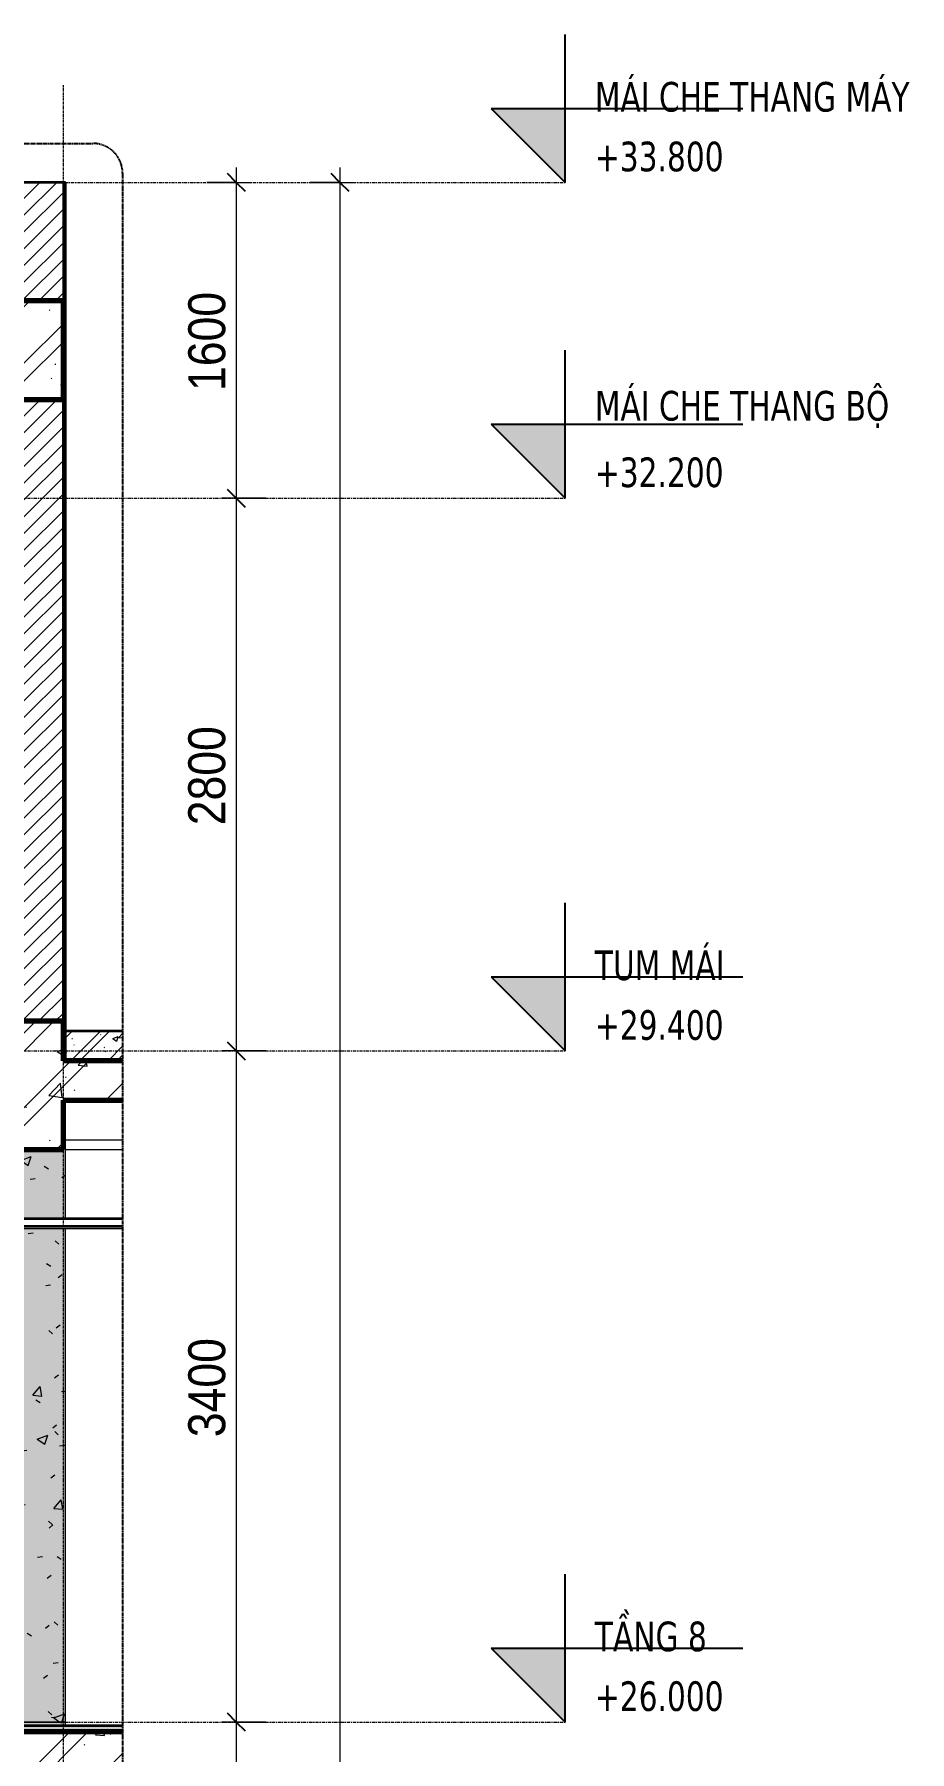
# Model space of a CAD drawing. Header units: millimetres. Extents: x 75015 to 108159, y -6470 to 34550.
# Drawn here: x 97636 to 102073, y 25850 to 34550 of the extents above; entities that cross this region are included whole.
import ezdxf

# ---------------------------------------------------------------- set-up
doc = ezdxf.new("R2010")
doc.units = ezdxf.units.MM
for name, pattern in [('Centre', [31.75, 6.35, -4.7625, 15.875, -4.7625]), ('Grid Line', [22.225, 12.7, -3.175, 3.175, -3.175]), ('Hidden', [7.14375, 4.7625, -2.38125])]:
    doc.linetypes.add(name, pattern=pattern)
for name, color, linetype, lineweight in [('0-2', 50, 'Continuous', 5), ('A-ANNO-DIMS', 211, 'Continuous', 9), ('A-ANNO-DIMS-75', 211, 'Continuous', 9), ('A-CLNG-1', 250, 'Continuous', 35), ('A-CLNG-FNSH-1', 7, 'Continuous', 18), ('A-CLNG-PATT-3', 13, 'Continuous', 18), ('A-DETL-GENF', 92, 'Continuous', 18), ('A-DETL-GENF-1', 9, 'Continuous', 18), ('A-DETL-GENF-3', 92, 'Hidden', 25), ('A-DETL-WIDE', 214, 'Continuous', 70), ('A-FLOR-FNSH-1', 250, 'Continuous', 35), ('A-FLOR-LEVL', 51, 'Continuous', 9), ('A-FLOR-LEVL-1', 51, 'Continuous', 25), ('A-FLOR-LEVL-2', 51, 'Centre', 9), ('A-FLOR-PATT-3', 8, 'Continuous', 18), ('A-WALL-1', 250, 'Continuous', 35), ('A-WALL-PATT-4', 111, 'Continuous', 18), ('I-WALL', 2, 'Continuous', 18), ('S-BEAM-2', 7, 'Continuous', 18), ('S-GRID-1', 1, 'Grid Line', 9)]:
    doc.layers.add(name, color=color, linetype=linetype, lineweight=lineweight)
doc.styles.add('Tahoma_B', font='tahomabd.ttf', dxfattribs={"width": 0.85, "height": 150})
doc.styles.add('UTM Avo', font='', dxfattribs={"width": 0.9, "height": 187.5})
doc.styles.get('UTM Avo').set_extended_font_data('UTM Avo')
doc.dimstyles.new('1_Dim_chi_tiet_2_5', dxfattribs={"dimscale": 304.8, "dimtxt": 187.368928, "dimasz": 0.295276, "dimexe": 0.246063, "dimexo": 0.0625, "dimgap": 0.024606, "dimtad": 1, "dimdec": 0, "dimrnd": 5, "dimzin": 0, "dimdsep": 46, "dimtxsty": 'UTM Avo', "dimblk1": 'OBLIQUE', "dimblk2": 'OBLIQUE', "dimsah": 1, "dimcen": 0.09, "dimdle": 0.246063, "dimazin": 0, "dimtfac": 1, "dimtdec": 4, "dimtix": 1, "dimtmove": 0, "dimatfit": 3, "dimfxl": 0.492126, "dimfxlon": 1, "dimtvp": 1, "dimtolj": 1, "dimtzin": 0, "dimarcsym": 2})
pattern_1 = [(50, (97890.68, 0), (273.276, -23.909), [28.575, -314.325]), (355, (97890.68, 0), (-52.8646, 286.585), [22.86, -251.46]), (100.451, (97913.45, -2), (220.4138, 262.6745), [24.285, -267.135]), (46.184, (97890.68, 76.2), (406.6187, -63.0646), [42.862, -471.487]), (96.636, (97924.56, 70.94), (356.104, 371.1414), [36.428, -400.703]), (351.184, (97890.7, 76.2), (356.1075, 371.138), [34.29, -377.19]), (21, (97928.78, 57.15), (227.4212, -153.3982), [28.575, -314.325]), (326, (97928.78, 57.15), (92.7027, 276.2822), [22.86, -251.46]), (71.451, (97947.73, 44.37), (320.1254, 122.8816), [24.285, -267.135]), (37.5, (97890.68, 0), (4.6325, 126.8326), [2.515, -245.897, 2.515, -252.755, -252.412]), (37.5, (97890.68, 0), (4.6325, 126.8326), [-503.682, 2.515, -249.898]), (7.5, (97890.68, 0), (100.22916, 150.2711), [2.515, -143.027, 2.515, -240.182, -96.202]), (7.5, (97890.68, 0), (100.22916, 150.2711), [-388.239, 2.515, -93.688]), (327.5, (97805.72, 0), (203.38684, -8.5935), [2.515, -92.735, 2.515, -294.665, -394.335]), (327.5, (97805.72, 0), (203.38684, -8.5935), [-392.43, 2.515, -391.82]), (317.5, (97767.62, 0), (222.1944, 38.1398), [2.515, -121.31, 2.515, -194.843, -280.035]), (317.5, (97767.62, 0), (222.1944, 38.1398), [-321.183, 2.515, -277.52]), (45, (97890.68, 0), (-94.2927, 94.2927), []), (45, (97890.68, 142.88), (-94.2927, 94.2927), [])]
pattern_2 = [(45, (97890.68, 0), (-42.42641, 42.42641), [])]
pattern_3 = [(50, (97890.7, 0), (546.5526, -47.8174), [57.15, -628.65]), (355, (97890.7, 0), (-105.728, 573.17), [45.72, -502.92]), (100.451, (97936.2, -4), (440.8275, 525.35), [48.57, -534.27]), (46.184, (97890.7, 152.4), (813.237, -126.128), [85.725, -942.975]), (96.636, (97958.45, 141.9), (712.207, 742.283), [72.855, -801.405]), (351.184, (97890.7, 152.4), (712.215, 742.276), [68.58, -754.38]), (21, (97966.9, 114.3), (454.8433, -306.796), [57.15, -628.65]), (326, (97966.9, 114.3), (185.406, 552.564), [45.72, -502.92]), (71.451, (98004.8, 88.73), (640.251, 245.764), [48.57, -534.27]), (37.5, (97890.68, 0), (9.2664, 253.665), [25.146, -471.678, 25.146, -485.394, -504.825]), (37.5, (97890.68, 0), (9.2664, 253.665), [-1007.364, 25.146, -479.679]), (7.5, (97890.68, 0), (200.4594, 300.5414), [25.146, -265.938, 25.146, -460.248, -192.405]), (7.5, (97890.68, 0), (200.4594, 300.5414), [-776.478, 25.146, -167.259]), (327.5, (97720.75, 0), (406.7728, -17.1864), [25.146, -165.354, 25.146, -569.214, -788.67]), (327.5, (97720.75, 0), (406.7728, -17.1864), [-784.86, 25.146, -763.524]), (317.5, (97644.55, 0), (444.388, 76.2803), [25.146, -222.504, 25.146, -369.57, -560.07]), (317.5, (97644.55, 0), (444.388, 76.2803), [-642.366, 25.146, -534.924])]
pattern_4 = [(37.5, (97890.68, 0), (-2.40047, 73.41204), [2.515, -55.397, 2.515, -62.255, -61.912]), (37.5, (97890.68, 0), (-2.40047, 73.41204), [-122.682, 2.515, -59.398]), (7.5, (97890.68, 0), (67.42816, 107.52402), [2.515, -28.727, 2.515, -49.682, -20.002]), (7.5, (97890.68, 0), (67.42816, 107.52402), [-83.439, 2.515, -17.488]), (327.5, (97843.816, 0), (118.6493, 0.21553), [2.515, -16.535, 2.515, -66.065, -89.535]), (327.5, (97843.816, 0), (118.6493, 0.21553), [-87.63, 2.515, -87.02]), (317.5, (97843.82, 0), (114.5339, 33.43928), [2.515, -7.01, 2.515, -42.443, -51.435]), (317.5, (97843.82, 0), (114.5339, 33.43928), [-54.483, 2.515, -48.92])]
pattern_5 = [(50, (97890.7, 0), (546.5526, -47.8174), [57.15, -628.65]), (355, (97890.7, 0), (-105.728, 573.17), [45.72, -502.92]), (100.451, (97936.2, -4), (440.8275, 525.35), [48.57, -534.27]), (46.184, (97890.7, 152.4), (813.237, -126.128), [85.725, -942.975]), (96.636, (97958.45, 141.9), (712.207, 742.283), [72.855, -801.405]), (351.184, (97890.7, 152.4), (712.215, 742.276), [68.58, -754.38]), (21, (97966.9, 114.3), (454.8433, -306.796), [57.15, -628.65]), (326, (97966.9, 114.3), (185.406, 552.564), [45.72, -502.92]), (71.451, (98004.8, 88.73), (640.251, 245.764), [48.57, -534.27]), (37.5, (97890.68, 0), (9.2664, 253.665), [5.029, -491.795, 5.029, -505.511, -504.825]), (37.5, (97890.68, 0), (9.2664, 253.665), [-1007.364, 5.029, -499.796]), (7.5, (97890.68, 0), (200.4594, 300.5414), [5.029, -286.055, 5.029, -480.365, -192.405]), (7.5, (97890.68, 0), (200.4594, 300.5414), [-776.478, 5.029, -187.376]), (327.5, (97720.75, 0), (406.7728, -17.1864), [5.029, -185.471, 5.029, -589.331, -788.67]), (327.5, (97720.75, 0), (406.7728, -17.1864), [-784.86, 5.029, -783.641]), (317.5, (97644.55, 0), (444.388, 76.2803), [5.029, -242.621, 5.029, -389.687, -560.07]), (317.5, (97644.55, 0), (444.388, 76.2803), [-642.366, 5.029, -555.041]), (45, (97890.68, 0), (-188.5854, 188.5854), []), (45, (97890.68, 285.75), (-188.5854, 188.5854), [])]

# ---------------------------------------------------------------- blocks, each defined once
blk = doc.blocks.new('NCV_TKTC_KET CAU_rvt-2-TKCS_THANG MÁY TM2 - MẶT ĐỨNG')
at = {"layer": 'S-BEAM-2'}
for p, q in [((33547.4, 28950), (33836.9, 28950)), ((33547.4, 28900), (33836.9, 28900))]:
    blk.add_line(p, q, dxfattribs=at)
blk = doc.blocks.new('BORDER VIEW - BORDER VIEW-3767717-TKCS_THANG MÁY TM2 - MẶT ĐỨNG')
at = {"layer": 'A-DETL-GENF-3'}
for p, q in [((26486.9, 33997.2), (33686.9, 33997.2)), ((33836.9, 33847.2), (33836.9, -4250))]:
    blk.add_line(p, q, dxfattribs=at)
blk.add_arc((33686.9, 33847.2), 150, 360, 90, dxfattribs=at)
blk = doc.blocks.new('Level - CAO ĐỘ LEVEL-350587-TKCS_THANG MÁY TM2 - MẶT ĐỨNG')
at = {"layer": 'A-FLOR-LEVL'}
blk.add_hatch(color=256, dxfattribs=at).paths.add_polyline_path([(36080.3, 2575), (36080.3, 2200), (35705.3, 2575)])
at = {"layer": 'A-FLOR-LEVL-1'}
for p, q in [((36080.3, 2200), (36080.3, 2950)), ((35705.3, 2575), (36080.3, 2200)), ((35705.3, 2575), (36980.3, 2575))]:
    blk.add_line(p, q, dxfattribs=at)
blk = doc.blocks.new('DIMBLOCK29-TKCS_THANG MÁY TM2 - MẶT ĐỨNG')
at = {"layer": 'A-ANNO-DIMS-75', "lineweight": 25}
for p, q in [((98659.9, 33800), (98614.9, 33845)), ((98659.9, 33800), (98704.9, 33755)), ((98659.9, 32200), (98614.9, 32245)), ((98659.9, 32200), (98704.9, 32155))]:
    blk.add_line(p, q, dxfattribs=at)
at = {"layer": 'A-ANNO-DIMS-75'}
for p, q in [((98659.9, 33875), (98659.9, 32200)), ((98509.9, 33800), (98734.9, 33800)), ((98659.9, 33800), (98509.9, 33800)), ((98809.9, 32200), (98584.9, 32200)), ((98659.9, 32200), (98809.9, 32200))]:
    blk.add_line(p, q, dxfattribs=at)
at = {"layer": 'A-ANNO-DIMS-75', "color": 0, "insert": (98416.3, 32743.2), "char_height": 187.5, "width": 616.236, "attachment_point": 1, "rotation": 90, "line_spacing_factor": 1.110334, "style": 'UTM Avo'}
blk.add_mtext('1600', dxfattribs=at)
blk = doc.blocks.new('_Oblique')
at = {"color": 0, "linetype": 'ByBlock', "lineweight": -2}
blk.add_line((-0.5, -0.5), (0.5, 0.5), dxfattribs=at)
blk = doc.blocks.new('DIMBLOCK30-TKCS_THANG MÁY TM2 - MẶT ĐỨNG')
at = {"layer": 'A-ANNO-DIMS-75'}
for p, q in [((98809.9, 32200), (98584.9, 32200)), ((98659.9, 32200), (98659.9, 29400)), ((98659.9, 32200), (98809.9, 32200)), ((98809.9, 29400), (98584.9, 29400)), ((98659.9, 29400), (98809.9, 29400))]:
    blk.add_line(p, q, dxfattribs=at)
at = {"layer": 'A-ANNO-DIMS-75', "lineweight": 25}
for p, q in [((98659.9, 32200), (98614.9, 32245)), ((98659.9, 32200), (98704.9, 32155)), ((98659.9, 29400), (98614.9, 29445)), ((98659.9, 29400), (98704.9, 29355))]:
    blk.add_line(p, q, dxfattribs=at)
at = {"layer": 'A-ANNO-DIMS-75', "color": 0, "insert": (98416.3, 30543.2), "char_height": 187.5, "width": 616.236, "attachment_point": 1, "rotation": 90, "line_spacing_factor": 1.110334, "style": 'UTM Avo'}
blk.add_mtext('2800', dxfattribs=at)
blk = doc.blocks.new('DIMBLOCK31-TKCS_THANG MÁY TM2 - MẶT ĐỨNG')
at = {"layer": 'A-ANNO-DIMS-75', "lineweight": 25}
for p, q in [((98659.9, 29400), (98614.9, 29445)), ((98659.9, 29400), (98704.9, 29355)), ((98659.9, 26000), (98614.9, 26045)), ((98659.9, 26000), (98704.9, 25955))]:
    blk.add_line(p, q, dxfattribs=at)
at = {"layer": 'A-ANNO-DIMS-75'}
for p, q in [((98809.9, 29400), (98584.9, 29400)), ((98659.9, 29400), (98659.9, 26000)), ((98659.9, 29400), (98809.9, 29400)), ((98809.9, 26000), (98584.9, 26000)), ((98659.9, 26000), (98809.9, 26000))]:
    blk.add_line(p, q, dxfattribs=at)
at = {"layer": 'A-ANNO-DIMS-75', "color": 0, "insert": (98416.3, 27443.2), "char_height": 187.5, "width": 616.236, "attachment_point": 1, "rotation": 90, "line_spacing_factor": 1.110334, "style": 'UTM Avo'}
blk.add_mtext('3400', dxfattribs=at)
blk = doc.blocks.new('DIMBLOCK32-TKCS_THANG MÁY TM2 - MẶT ĐỨNG')
at = {"layer": 'A-ANNO-DIMS-75', "lineweight": 25}
for p, q in [((98659.9, 26000), (98614.9, 26045)), ((98659.9, 26000), (98704.9, 25955)), ((98659.9, 22600), (98614.9, 22645)), ((98659.9, 22600), (98704.9, 22555))]:
    blk.add_line(p, q, dxfattribs=at)
at = {"layer": 'A-ANNO-DIMS-75'}
for p, q in [((98809.9, 26000), (98584.9, 26000)), ((98659.9, 26000), (98659.9, 22600)), ((98659.9, 26000), (98809.9, 26000)), ((98809.9, 22600), (98584.9, 22600)), ((98659.9, 22600), (98809.9, 22600))]:
    blk.add_line(p, q, dxfattribs=at)
at = {"layer": 'A-ANNO-DIMS-75', "color": 0, "insert": (98416.3, 24043.2), "char_height": 187.5, "width": 616.236, "attachment_point": 1, "rotation": 90, "line_spacing_factor": 1.110334, "style": 'UTM Avo'}
blk.add_mtext('3400', dxfattribs=at)
blk = doc.blocks.new('DIMBLOCK44-TKCS_THANG MÁY TM2 - MẶT ĐỨNG')
at = {"layer": 'A-ANNO-DIMS-75', "lineweight": 25}
for p, q in [((99184.9, 33800), (99139.9, 33845)), ((99184.9, 33800), (99229.9, 33755)), ((99184.9, -2000), (99139.9, -1955)), ((99184.9, -2000), (99229.9, -2045))]:
    blk.add_line(p, q, dxfattribs=at)
at = {"layer": 'A-ANNO-DIMS-75'}
for p, q in [((99184.9, 33875), (99184.9, -2075)), ((99034.9, 33800), (99259.9, 33800)), ((99184.9, 33800), (99034.9, 33800)), ((99334.9, -2000), (99109.9, -2000)), ((99184.9, -2000), (99334.9, -2000))]:
    blk.add_line(p, q, dxfattribs=at)
at = {"layer": 'A-ANNO-DIMS-75', "color": 0, "insert": (98941.3, 15579), "char_height": 187.5, "width": 770.294, "attachment_point": 1, "rotation": 90, "line_spacing_factor": 1.110334, "style": 'UTM Avo'}
blk.add_mtext('35800', dxfattribs=at)

msp = doc.modelspace()

# ---------------------------------------------------------------- hatches: boundary and pattern name
at = {"layer": 'A-CLNG-PATT-3'}
h = msp.add_hatch(dxfattribs=at)
h.set_pattern_fill('FP_29', color=256, style=0, pattern_type=2)
h.set_pattern_definition([(0, (97890.68, 0), (609.6, 152.4), [25.146, -432.054, 25.146, -432.054, -2438.4]), (0, (97890.68, 0), (609.6, 152.4), [-914.4, 25.146, -889.254, 25.146, -432.054, -1066.8]), (0, (97890.68, 0), (609.6, 152.4), [-2286, 25.146, -279.654, 25.146, -736.854]), (120, (98119.28, 76.2), (-436.7823, 451.7291), [25.146, -432.054, 25.146, -432.054, -2438.4]), (120, (98119.28, 76.2), (-436.7823, 451.7291), [-914.4, 25.146, -889.254, 25.146, -432.054, -1066.8]), (120, (98119.28, 76.2), (-436.7823, 451.7291), [-2286, 25.146, -279.654, 25.146, -736.854]), (240, (98195.48, 381), (-172.8177, -604.1291), [25.146, -432.054, 25.146, -432.054, -2438.4]), (240, (98195.48, 381), (-172.8177, -604.1291), [-914.4, 25.146, -889.254, 25.146, -432.054, -1066.8]), (240, (98195.48, 381), (-172.8177, -604.1291), [-2286, 25.146, -279.654, 25.146, -736.854])])
h.paths.add_polyline_path([(91383.4, 28500), (92148.6, 28500), (92148.6, 28510), (91383.4, 28510)])
h.paths.add_polyline_path([(98083.4, 28500), (98083.4, 28510), (96619.1, 28510), (96619.1, 28500), (97301.1, 28500)])
h.paths.add_polyline_path([(92219.1, 28500), (94348.6, 28500), (94348.6, 28510), (92219.1, 28510)])
h.paths.add_polyline_path([(96194.6, 28500), (96548.6, 28500), (96548.6, 28510), (94419.1, 28510), (94419.1, 28500), (95088.2, 28500)])
at = {"layer": 'A-DETL-GENF-1'}
h = msp.add_hatch(dxfattribs=at)
h.set_pattern_fill('FP_34', color=256, style=0, pattern_type=2)
h.set_pattern_definition(pattern_5)
h.paths.add_polyline_path([(92883.4, 32700), (92883.4, 33000), (96783.8, 33000), (96783.8, 32700), (96983.4, 32700), (96983.4, 33000), (97583.4, 33000), (97583.4, 32700), (97783.4, 32700), (97783.4, 33200), (90583.4, 33200), (90583.4, 33000), (92683.4, 33000), (92683.4, 32700)])
h = msp.add_hatch(dxfattribs=at)
h.set_pattern_fill('FP_34', color=256, style=0, pattern_type=2)
h.set_pattern_definition(pattern_5)
h.paths.add_polyline_path([(94981.8, 28900), (94981.8, 29350), (97581.8, 29350), (97581.8, 28900), (97783.8, 28900), (97783.8, 29150), (98083.4, 29150), (98083.4, 29350), (97783.8, 29350), (97783.8, 29550), (90583.4, 29550), (90583.4, 29350), (90781.8, 29350), (90781.8, 28950), (90983.4, 28950), (90983.4, 29350), (92681.8, 29350), (92681.8, 28900), (92883.4, 28900), (92883.4, 29350), (94781.8, 29350), (94781.8, 28900)])
h = msp.add_hatch(dxfattribs=at)
h.set_pattern_fill('FP_34', color=256, style=0, pattern_type=2)
h.set_pattern_definition(pattern_5)
h.paths.add_polyline_path([(97783.4, 25500), (97783.4, 25750), (98083.4, 25750), (98083.4, 25950), (90583.4, 25950), (90583.4, 25750), (90781.8, 25750), (90781.8, 25550), (90981.8, 25550), (90981.8, 25750), (92681.8, 25750), (92681.8, 25500), (92881.8, 25500), (92881.8, 25750), (94781.8, 25750), (94781.8, 25500), (94981.8, 25500), (94981.8, 25750), (97581.8, 25750), (97581.8, 25500)])
at = {"layer": 'A-FLOR-PATT-3'}
h = msp.add_hatch(dxfattribs=at)
h.set_pattern_fill('FP_28', color=256, style=0, pattern_type=2)
h.set_pattern_definition(pattern_1)
h.paths.add_polyline_path([(97783.8, 29350), (98083.4, 29350), (98083.4, 29500), (97783.8, 29500)])
h = msp.add_hatch(dxfattribs=at)
h.set_pattern_fill('FP_28', color=256, style=0, pattern_type=2)
h.set_pattern_definition(pattern_1)
h.paths.add_polyline_path([(94781.8, 25950), (98083.4, 25950), (98083.4, 25980), (91383.4, 25980), (91383.4, 25950), (93981.7, 25950)])
at = {"layer": 'A-WALL-PATT-4'}
h = msp.add_hatch(dxfattribs=at)
h.set_pattern_fill('FP_27', color=256, style=0, pattern_type=2)
h.set_pattern_definition(pattern_2)
h.paths.add_polyline_path([(97583.4, 33200), (97783.4, 33200), (97783.4, 33800), (97583.4, 33800)])
h = msp.add_hatch(dxfattribs=at)
h.set_pattern_fill('FP_27', color=256, style=0, pattern_type=2)
h.set_pattern_definition(pattern_2)
h.paths.add_polyline_path([(97783.4, 29550), (97783.4, 32700), (97583.4, 32700), (97583.4, 29550)])
h = msp.add_hatch(dxfattribs=at)
h.set_pattern_fill('FP_30', color=256, style=0, pattern_type=2)
h.set_pattern_definition(pattern_3)
h.paths.add_polyline_path([(92893.4, 26000), (93003.8, 26000), (93003.8, 28500), (92893.4, 28500), (92893.4, 26241.9)])
h.paths.add_polyline_path([(97301.1, 26000), (97793.8, 26000), (97793.8, 28500), (96763.8, 28500), (96763.8, 26000)])
h.paths.add_polyline_path([(95003.8, 26000), (95003.8, 28500), (94763.8, 28500), (94763.8, 26000)])
h.paths.add_polyline_path([(92893.4, 28550), (93003.8, 28550), (93003.8, 28580), (94763.8, 28580), (94763.8, 28550), (95003.8, 28550), (95003.8, 28580), (96763.8, 28580), (96763.8, 28550), (97793.8, 28550), (97793.8, 29150), (97783.8, 29150), (97783.4, 28900), (97581.8, 28900), (97581.8, 29350), (96983.4, 29350), (96983.4, 29100), (96783.4, 29100), (96783.4, 29350), (94983.4, 29350), (94983.4, 29100), (94981.8, 29100), (94981.8, 28900), (94781.8, 28900), (94781.8, 29350), (92893.4, 29349.1), (92893.4, 28580)])
h = msp.add_hatch(dxfattribs=at)
h.set_pattern_fill('FP_31', color=256, style=0, pattern_type=2)
h.set_pattern_definition(pattern_4)
h.paths.add_polyline_path([(92893.4, 26000), (93003.8, 26000), (93003.8, 28500), (92893.4, 28500), (92893.4, 26241.9)])
h.paths.add_polyline_path([(97301.1, 26000), (97793.8, 26000), (97793.8, 28500), (96763.8, 28500), (96763.8, 26000)])
h.paths.add_polyline_path([(95003.8, 26000), (95003.8, 28500), (94763.8, 28500), (94763.8, 26000)])
h.paths.add_polyline_path([(92893.4, 28550), (93003.8, 28550), (93003.8, 28580), (94763.8, 28580), (94763.8, 28550), (95003.8, 28550), (95003.8, 28580), (96763.8, 28580), (96763.8, 28550), (97793.8, 28550), (97793.8, 29150), (97783.8, 29150), (97783.4, 28900), (97581.8, 28900), (97581.8, 29350), (96983.4, 29350), (96983.4, 29100), (96783.4, 29100), (96783.4, 29350), (94983.4, 29350), (94983.4, 29100), (94981.8, 29100), (94981.8, 28900), (94781.8, 28900), (94781.8, 29350), (92893.4, 29349.1), (92893.4, 28580)])
h = msp.add_hatch(dxfattribs=at)
h.set_pattern_fill('FP_30', color=256, style=0, pattern_type=2)
h.set_pattern_definition(pattern_3)
h.paths.add_polyline_path([(94763.8, 22600), (95003.8, 22600), (95003.8, 25100), (94763.8, 25100), (94763.8, 23405)])
h.paths.add_polyline_path([(92893.4, 22600), (93003.8, 22600), (93003.8, 25100), (92893.4, 25100), (92893.4, 24890)])
h.paths.add_polyline_path([(96763.8, 22600), (97793.8, 22600), (97793.8, 25100), (96763.8, 25100), (96763.8, 24408.4)])
h.paths.add_polyline_path([(96763.8, 25150), (97793.8, 25150), (97793.8, 25750), (97783.4, 25750), (97783.4, 25500), (97581.8, 25500), (97581.8, 25750), (94981.8, 25750), (94981.8, 25500), (94781.8, 25500), (94781.8, 25750), (92893.4, 25750), (92893.4, 25150), (93003.8, 25150), (93003.8, 25180), (94763.8, 25180), (94763.8, 25150), (95003.8, 25150), (95003.8, 25180), (96763.8, 25180)])
h.paths.add_polyline_path([(93298.8, 25980), (97793.8, 25980), (97793.8, 26000), (92893.4, 26000), (92893.4, 25980), (93293.8, 25980)])
h = msp.add_hatch(dxfattribs=at)
h.set_pattern_fill('FP_31', color=256, style=0, pattern_type=2)
h.set_pattern_definition(pattern_4)
h.paths.add_polyline_path([(94763.8, 22600), (95003.8, 22600), (95003.8, 25100), (94763.8, 25100), (94763.8, 23405)])
h.paths.add_polyline_path([(92893.4, 22600), (93003.8, 22600), (93003.8, 25100), (92893.4, 25100), (92893.4, 24890)])
h.paths.add_polyline_path([(96763.8, 22600), (97793.8, 22600), (97793.8, 25100), (96763.8, 25100), (96763.8, 24408.4)])
h.paths.add_polyline_path([(96763.8, 25150), (97793.8, 25150), (97793.8, 25750), (97783.4, 25750), (97783.4, 25500), (97581.8, 25500), (97581.8, 25750), (94981.8, 25750), (94981.8, 25500), (94781.8, 25500), (94781.8, 25750), (92893.4, 25750), (92893.4, 25150), (93003.8, 25150), (93003.8, 25180), (94763.8, 25180), (94763.8, 25150), (95003.8, 25150), (95003.8, 25180), (96763.8, 25180)])
h.paths.add_polyline_path([(93298.8, 25980), (97793.8, 25980), (97793.8, 26000), (92893.4, 26000), (92893.4, 25980), (93293.8, 25980)])

# ---------------------------------------------------------------- linework, layer by layer
at = {"layer": 'A-CLNG-1'}
for p, q in [((98083.4, 28550), (96619.1, 28550)), ((98083.4, 28510), (96619.1, 28510))]:
    msp.add_line(p, q, dxfattribs=at)
at = {"layer": 'A-CLNG-FNSH-1'}
msp.add_line((96619.2, 28500), (98083.4, 28500), dxfattribs=at)
at = {"layer": 'A-DETL-WIDE'}
for p, q in [((97783.4, 33200), (90583.4, 33200)), ((97783.4, 32700), (97783.4, 33200)), ((97583.4, 32700), (97783.4, 32700)), ((97783.8, 29550), (90583.4, 29550)), ((97783.8, 29350), (97783.8, 29550)), ((98083.4, 29350), (97783.8, 29350)), ((97783.8, 28900), (97783.8, 29150)), ((97783.8, 29150), (98083.4, 29150)), ((97581.8, 28900), (97783.8, 28900)), ((98083.4, 25950), (90583.4, 25950))]:
    msp.add_line(p, q, dxfattribs=at)
at = {"layer": 'A-FLOR-FNSH-1'}
for p, q in [((98083.4, 29500), (97783.8, 29500)), ((98083.4, 25980), (91383.4, 25980))]:
    msp.add_line(p, q, dxfattribs=at)
at = {"layer": 'A-FLOR-LEVL-2'}
for p, q in [((88921.9, 33800), (100326.8, 33800)), ((88921.9, 32200), (100326.8, 32200)), ((88921.9, 29400), (100326.8, 29400)), ((88921.9, 26000), (100326.8, 26000))]:
    msp.add_line(p, q, dxfattribs=at)
at = {"layer": 'A-WALL-1'}
for p, q in [((97793.4, 33800), (97583.4, 33800)), ((97783.4, 33800), (97783.4, 33200)), ((97793.4, 29350), (97793.4, 33800)), ((97793.4, 33000), (97783.4, 33000)), ((97783.4, 29550), (97783.4, 32700))]:
    msp.add_line(p, q, dxfattribs=at)
at = {"layer": 'I-WALL'}
for p, q in [((97793.8, 28550), (97793.8, 29150)), ((97793.8, 26000), (97793.8, 28500)), ((97793.8, 26000), (96763.8, 26000)), ((96763.8, 26000), (97793.8, 26000)), ((97793.8, 25980), (97793.8, 26000))]:
    msp.add_line(p, q, dxfattribs=at)
at = {"layer": 'S-GRID-1'}
for p, q in [((97783.4, 32417.5), (97783.4, 34292.5)), ((97783.4, -3920.3), (97783.4, 32417.5))]:
    msp.add_line(p, q, dxfattribs=at)

# ---------------------------------------------------------------- block references
at = {"layer": '0-2'}
msp.add_blockref('NCV_TKTC_KET CAU_rvt-2-TKCS_THANG MÁY TM2 - MẶT ĐỨNG', (64246.5, 0), dxfattribs=at)
at = {"layer": 'A-DETL-GENF'}
msp.add_blockref('BORDER VIEW - BORDER VIEW-3767717-TKCS_THANG MÁY TM2 - MẶT ĐỨNG', (64246.5, 0), dxfattribs=at)
at = {"layer": 'A-FLOR-LEVL-1'}
for p in [(64246.5, 31600), (64246.5, 30000), (64246.5, 27200), (64246.5, 23800)]:
    msp.add_blockref('Level - CAO ĐỘ LEVEL-350587-TKCS_THANG MÁY TM2 - MẶT ĐỨNG', p, dxfattribs=at)

# ---------------------------------------------------------------- texts
at = {"layer": 'A-FLOR-LEVL', "char_height": 150, "line_spacing_factor": 0.996129, "style": 'Tahoma_B'}
for s, insert, width, attachment_point in [('\\pt765,1530,2295,3060,3825,4590,5355,6120,6885,7650,8415,9180,9945,10710,11475,12240,13005,13770,14535,15300,16065,16830,17595,18360,19125,19890,20655,21420,22185,22950,23715,24480;MÁI CHE THANG MÁY', (100477.2, 34155.8), 1960.95, 7), ('\\pt318.75,637.5,956.25,1275,1593.75,1912.5,2231.25,2550,2868.75,3187.5,3506.25,3825,4143.75,4462.5,4781.25,5100,5418.75,5737.5,6056.25,6375,6693.75,7012.5,7331.25,7650,7968.75,8287.5,8606.25,8925,9243.75,9562.5,9881.25,10200;+33.800', (100477.2, 34006.3), 775.837, 1), ('\\pt765,1530,2295,3060,3825,4590,5355,6120,6885,7650,8415,9180,9945,10710,11475,12240,13005,13770,14535,15300,16065,16830,17595,18360,19125,19890,20655,21420,22185,22950,23715,24480;MÁI CHE THANG BỘ', (100477.2, 32555.8), 1821.975, 7), ('\\pt318.75,637.5,956.25,1275,1593.75,1912.5,2231.25,2550,2868.75,3187.5,3506.25,3825,4143.75,4462.5,4781.25,5100,5418.75,5737.5,6056.25,6375,6693.75,7012.5,7331.25,7650,7968.75,8287.5,8606.25,8925,9243.75,9562.5,9881.25,10200;+32.200', (100477.2, 32406.3), 775.837, 1), ('\\pt765,1530,2295,3060,3825,4590,5355,6120,6885,7650,8415,9180,9945,10710,11475,12240,13005,13770,14535,15300,16065,16830,17595,18360,19125,19890,20655,21420,22185,22950,23715,24480;TUM MÁI', (100477.2, 29755.8), 835.125, 7), ('\\pt318.75,637.5,956.25,1275,1593.75,1912.5,2231.25,2550,2868.75,3187.5,3506.25,3825,4143.75,4462.5,4781.25,5100,5418.75,5737.5,6056.25,6375,6693.75,7012.5,7331.25,7650,7968.75,8287.5,8606.25,8925,9243.75,9562.5,9881.25,10200;+29.400', (100477.2, 29606.3), 775.837, 1), ('\\pt765,1530,2295,3060,3825,4590,5355,6120,6885,7650,8415,9180,9945,10710,11475,12240,13005,13770,14535,15300,16065,16830,17595,18360,19125,19890,20655,21420,22185,22950,23715,24480;TẦNG 8', (100477.2, 26355.8), 678.937, 7), ('\\pt318.75,637.5,956.25,1275,1593.75,1912.5,2231.25,2550,2868.75,3187.5,3506.25,3825,4143.75,4462.5,4781.25,5100,5418.75,5737.5,6056.25,6375,6693.75,7012.5,7331.25,7650,7968.75,8287.5,8606.25,8925,9243.75,9562.5,9881.25,10200;+26.000', (100477.2, 26206.3), 775.837, 1)]:
    msp.add_mtext(s, dxfattribs=dict(at, insert=insert, width=width, attachment_point=attachment_point))

# ---------------------------------------------------------------- dimensions: what is measured, and where the dimension line sits
at = {"layer": 'A-ANNO-DIMS'}
for base, p1, p2, override, picture, middle in [((98659.9, 32200), (98509.9, 33800), (98809.9, 32200), {"dimpost": '<>', "dimfxl": 1627.88206}, 'DIMBLOCK29-TKCS_THANG MÁY TM2 - MẶT ĐỨNG', (98555.3, 33000)), ((99184.9, -2000), (99034.9, 33800), (99334.9, -2000), {"dimpost": '<>', "dimfxl": 35801.256961}, 'DIMBLOCK44-TKCS_THANG MÁY TM2 - MẶT ĐỨNG', (99080.3, 15900)), ((98659.9, 29400), (98809.9, 32200), (98809.9, 29400), {"dimpost": '<>', "dimfxl": 2800}, 'DIMBLOCK30-TKCS_THANG MÁY TM2 - MẶT ĐỨNG', (98555.3, 30800)), ((98659.9, 26000), (98809.9, 29400), (98809.9, 26000), {"dimpost": '<>', "dimfxl": 3400}, 'DIMBLOCK31-TKCS_THANG MÁY TM2 - MẶT ĐỨNG', (98555.3, 27700)), ((98659.9, 22600), (98809.9, 26000), (98809.9, 22600), {"dimpost": '<>', "dimfxl": 3400}, 'DIMBLOCK32-TKCS_THANG MÁY TM2 - MẶT ĐỨNG', (98555.3, 24300))]:
    dim = msp.add_linear_dim(base=base, p1=p1, p2=p2, angle=90, dimstyle='1_Dim_chi_tiet_2_5', override=override, dxfattribs=at)
    dim.commit()
    dim.dimension.update_dxf_attribs({"geometry": picture, "text_midpoint": middle})

doc.saveas('drawing.dxf')
